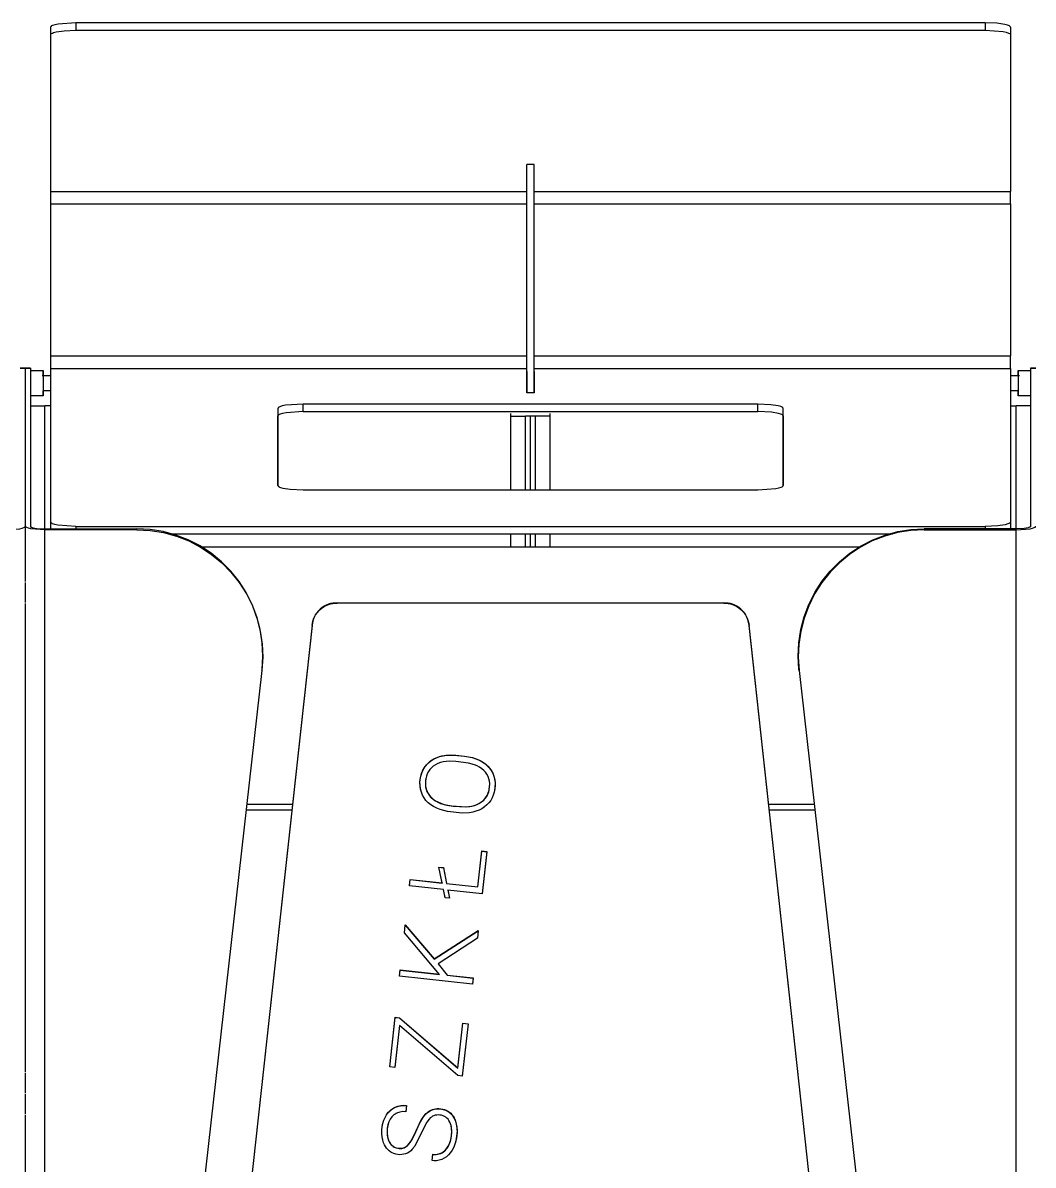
# Model space of a CAD drawing. Header units: millimetres. Extents: x 10782 to 23587, y 24555 to 29687.
# Drawn here: x 17562.8 to 17962.8, y 28098.5 to 28550.5 of the extents above; entities that cross this region are included whole.
import ezdxf

# ---------------------------------------------------------------- set-up
doc = ezdxf.new("R2010")
doc.units = ezdxf.units.MM
doc.header["$LTSCALE"] = 3
doc.layers.add('DomyÅ›lny', color=7, linetype='Continuous')

msp = doc.modelspace()

# ---------------------------------------------------------------- linework, layer by layer
at = {"layer": 'DomyÅ›lny'}
for p, q in [((17573.82, 28548.86), (17573.82, 28545.9)), ((17583.82, 28550.55), (17583.82, 28547.59)), ((17943.82, 28550.55), (17583.82, 28550.55)), ((17943.82, 28550.55), (17943.82, 28547.59)), ((17953.82, 28548.86), (17953.82, 28545.9)), ((17573.82, 28545.9), (17573.82, 28483.85)), ((17583.82, 28547.59), (17943.82, 28547.59)), ((17953.82, 28545.9), (17953.82, 28483.85)), ((17762.32, 28404.11), (17762.32, 28494.52)), ((17765.32, 28494.52), (17762.32, 28494.52)), ((17765.32, 28404.11), (17765.32, 28494.52)), ((17573.82, 28483.85), (17762.32, 28483.85)), ((17765.32, 28483.85), (17953.82, 28483.85)), ((17573.82, 28478.9), (17573.82, 28418.73)), ((17573.82, 28478.9), (17762.32, 28478.9)), ((17765.32, 28478.9), (17953.82, 28478.9)), ((17953.82, 28478.9), (17953.82, 28418.73)), ((17573.82, 28418.73), (17762.32, 28418.73)), ((17765.32, 28418.73), (17953.82, 28418.73)), ((17561.82, 28414), (17563.82, 28414)), ((17561.82, 28413.92), (17563.82, 28413.92)), ((17563.82, 28414), (17565.82, 28414)), ((17563.82, 28351.28), (17563.82, 28413.92)), ((17563.82, 28413.92), (17565.82, 28413.92)), ((17563.82, 28351.28), (17563.82, 28413.92)), ((17565.82, 28413.92), (17565.82, 28351.28)), ((17565.82, 28412.93), (17570.82, 28412.93)), ((17573.82, 28413.78), (17573.82, 28352.97)), ((17573.82, 28413.78), (17762.32, 28413.78)), ((17765.32, 28413.78), (17953.82, 28413.78)), ((17953.82, 28413.78), (17953.82, 28352.97)), ((17956.82, 28412.93), (17961.82, 28412.93)), ((17961.82, 28414), (17963.82, 28414)), ((17961.82, 28413.92), (17961.82, 28351.28)), ((17961.82, 28413.92), (17963.82, 28413.92)), ((17570.51, 28410.93), (17573.82, 28410.93)), ((17762.32, 28412.58), (17762.32, 28404.11)), ((17765.32, 28412.58), (17765.32, 28404.11)), ((17953.82, 28410.93), (17957.41, 28410.93)), ((17573.82, 28404.93), (17570.82, 28404.93)), ((17765.32, 28404.11), (17762.32, 28404.11)), ((17956.82, 28404.93), (17953.82, 28404.93)), ((17570.82, 28402.93), (17565.82, 28402.93)), ((17673.82, 28396.72), (17673.82, 28399.67)), ((17853.82, 28399.67), (17673.82, 28399.67)), ((17853.82, 28396.72), (17853.82, 28399.67)), ((17961.82, 28402.93), (17956.82, 28402.93)), ((17573.82, 28398.93), (17571.58, 28398.93)), ((17571.58, 28349.95), (17571.58, 28398.93)), ((17663.82, 28397.98), (17663.82, 28367.42)), ((17663.82, 28367.42), (17663.82, 28395.02)), ((17673.82, 28396.72), (17853.82, 28396.72)), ((17756.06, 28394.93), (17756.06, 28395.93)), ((17756.06, 28365.72), (17756.06, 28394.93)), ((17763.82, 28394.93), (17761.82, 28394.93)), ((17761.82, 28365.72), (17761.82, 28394.93)), ((17765.82, 28394.93), (17763.82, 28394.93)), ((17763.82, 28365.72), (17763.82, 28394.93)), ((17763.82, 28365.72), (17763.82, 28394.93)), ((17765.82, 28365.72), (17765.82, 28394.93)), ((17771.58, 28394.93), (17771.58, 28395.93)), ((17771.58, 28365.72), (17771.58, 28394.93)), ((17863.82, 28367.42), (17863.82, 28397.98)), ((17863.82, 28395.02), (17863.82, 28367.42)), ((17953.82, 28398.93), (17956.06, 28398.93)), ((17956.06, 28349.95), (17956.06, 28398.93)), ((17673.82, 28365.72), (17853.82, 28365.72)), ((17563.82, 28329.44), (17563.82, 28351.28)), ((17571.58, 28350.3), (17607.94, 28350.3)), ((17607.9, 28349.95), (17571.58, 28349.95)), ((17571.58, 27641.16), (17571.58, 28349.95)), ((17573.82, 28352.97), (17573.82, 28350.02)), ((17583.82, 28351.28), (17583.82, 28349.95)), ((17583.82, 28351.28), (17943.82, 28351.28)), ((17607.9, 28349.95), (17607.94, 28350.3)), ((17956.06, 28350.3), (17919.7, 28350.3)), ((17919.73, 28349.95), (17919.7, 28350.3)), ((17919.73, 28349.95), (17956.06, 28349.95)), ((17943.82, 28351.28), (17943.82, 28349.95)), ((17953.82, 28352.97), (17953.82, 28350.02)), ((17956.06, 27641.16), (17956.06, 28349.95)), ((17620.56, 28348.32), (17907.08, 28348.32)), ((17756.06, 28343.16), (17756.06, 28348.32)), ((17761.82, 28343.16), (17761.82, 28348.32)), ((17763.82, 28343.16), (17763.82, 28348.32)), ((17763.82, 28343.16), (17763.82, 28348.32)), ((17765.82, 28343.16), (17765.82, 28348.32)), ((17771.58, 28343.16), (17771.58, 28348.32)), ((17633.01, 28343.16), (17894.62, 28343.16)), ((17633.01, 28343.16), (17894.62, 28343.16)), ((17563.82, 28321.13), (17563.82, 28329.08)), ((17563.82, 28135.27), (17563.82, 28320.77)), ((17840.38, 28320.95), (17687.25, 28320.95)), ((17677.31, 28312.19), (17605.01, 27652.36)), ((17677.31, 28312.06), (17605.01, 27652.23)), ((17677.31, 28312.06), (17677.31, 28312.19)), ((17922.62, 27652.36), (17850.32, 28312.19)), ((17850.32, 28312.06), (17850.32, 28312.19)), ((17922.62, 27652.23), (17850.32, 28312.06)), ((17657.49, 28294.24), (17584.82, 27650.04)), ((17657.49, 28294.24), (17657.53, 28294.58)), ((17870.14, 28294.24), (17870.1, 28294.58)), ((17870.14, 28294.24), (17942.82, 27650.04)), ((17720.03, 28249.52), (17720.03, 28249.59)), ((17749.79, 28249.17), (17749.79, 28249.11)), ((17669.55, 28241.16), (17651.51, 28241.16)), ((17876.13, 28241.16), (17858.09, 28241.16)), ((17651.28, 28239.16), (17669.3, 28239.16)), ((17858.33, 28239.16), (17876.36, 28239.16)), ((17742.94, 28208.63), (17744.49, 28222.81)), ((17744.49, 28222.81), (17744.49, 28222.74)), ((17744.49, 28222.81), (17746.55, 28222.58)), ((17742.94, 28208.56), (17744.49, 28222.74)), ((17744.49, 28222.74), (17746.55, 28222.52)), ((17746.55, 28222.58), (17744.73, 28205.95)), ((17746.55, 28222.52), (17744.73, 28205.89)), ((17728.83, 28210.17), (17727.58, 28216.44)), ((17727.58, 28216.44), (17729.36, 28216.24)), ((17728.83, 28210.1), (17727.58, 28216.37)), ((17727.58, 28216.37), (17729.36, 28216.18)), ((17729.36, 28216.24), (17730.61, 28209.97)), ((17729.36, 28216.18), (17730.61, 28209.91)), ((17715.92, 28209.1), (17716.19, 28211.55)), ((17715.92, 28209.03), (17716.19, 28211.48)), ((17716.19, 28211.55), (17728.83, 28210.17)), ((17716.19, 28211.48), (17728.83, 28210.1)), ((17728.83, 28210.17), (17728.83, 28210.1)), ((17730.61, 28209.97), (17742.94, 28208.63)), ((17730.61, 28209.91), (17742.94, 28208.56)), ((17715.92, 28209.1), (17715.92, 28209.03)), ((17729.36, 28207.57), (17715.92, 28209.03)), ((17730, 28204.38), (17729.36, 28207.63)), ((17729.36, 28207.63), (17729.36, 28207.57)), ((17730, 28204.32), (17729.36, 28207.57)), ((17731.14, 28207.44), (17731.78, 28204.19)), ((17744.73, 28205.89), (17731.14, 28207.37)), ((17731.14, 28207.37), (17731.78, 28204.12)), ((17730, 28204.38), (17730, 28204.32)), ((17731.78, 28204.12), (17730, 28204.32)), ((17713.88, 28190.48), (17714.21, 28193.54)), ((17713.88, 28190.41), (17714.21, 28193.47)), ((17714.21, 28193.54), (17725.72, 28180.09)), ((17714.21, 28193.54), (17714.21, 28193.47)), ((17714.21, 28193.47), (17725.72, 28180.03)), ((17725.72, 28180.09), (17743.13, 28191.32)), ((17725.72, 28180.03), (17743.13, 28191.26)), ((17743.13, 28191.32), (17742.8, 28188.36)), ((17743.13, 28191.26), (17742.8, 28188.29)), ((17743.13, 28191.32), (17743.13, 28191.26)), ((17727.8, 28173.99), (17713.88, 28190.41)), ((17742.8, 28188.29), (17727.21, 28178.15)), ((17727.21, 28178.21), (17730.77, 28173.73)), ((17727.21, 28178.15), (17730.77, 28173.66)), ((17712, 28173.32), (17712.26, 28175.75)), ((17712, 28173.25), (17712.26, 28175.68)), ((17740.81, 28170.11), (17712, 28173.25)), ((17712.26, 28175.75), (17727.8, 28174.05)), ((17712.26, 28175.68), (17727.8, 28173.99)), ((17730.77, 28173.73), (17741.08, 28172.6)), ((17730.77, 28173.66), (17741.08, 28172.54)), ((17741.08, 28172.6), (17740.81, 28170.17)), ((17741.08, 28172.54), (17740.81, 28170.11)), ((17708.07, 28137.44), (17710.21, 28156.99)), ((17708.07, 28137.37), (17710.21, 28156.92)), ((17710.21, 28156.99), (17710.21, 28156.92)), ((17710.21, 28156.99), (17711.95, 28156.8)), ((17710.21, 28156.92), (17711.95, 28156.73)), ((17711.95, 28156.8), (17735.09, 28136.95)), ((17711.95, 28156.73), (17735.09, 28136.88)), ((17711.96, 28153.76), (17710.14, 28137.21)), ((17711.96, 28153.69), (17710.14, 28137.14)), ((17711.96, 28153.76), (17711.96, 28153.69)), ((17734.98, 28133.92), (17711.96, 28153.69)), ((17735.09, 28136.95), (17737.03, 28154.7)), ((17735.09, 28136.88), (17737.03, 28154.63)), ((17739.09, 28154.47), (17736.82, 28133.78)), ((17739.09, 28154.41), (17736.82, 28133.71)), ((17737.03, 28154.7), (17739.09, 28154.47)), ((17737.03, 28154.63), (17739.09, 28154.41)), ((17739.09, 28154.47), (17739.09, 28154.41)), ((17710.14, 28137.14), (17708.07, 28137.37)), ((17563.82, 28126.95), (17563.82, 28134.91)), ((17736.82, 28133.71), (17734.98, 28133.92)), ((17563.82, 28118.64), (17563.82, 28126.59)), ((17714.7, 28122.13), (17714.43, 28119.68)), ((17714.7, 28122.06), (17714.43, 28119.61)), ((17563.82, 27932.78), (17563.82, 28118.27)), ((17732.66, 28111.82), (17732.66, 28111.76)), ((17724.83, 28100.34), (17725.09, 28102.77)), ((17724.83, 28100.27), (17725.09, 28102.7)), ((17725.09, 28102.77), (17725.09, 28102.7))]:
    msp.add_line(p, q, dxfattribs=at)
for points in [[(17583.82, 28550.55, 0), (17576.75, 28550.05, 0), (17575.45, 28549.78, 0), (17574.52, 28549.48, 0), (17574.2, 28549.32, 0), (17574.08, 28549.24, 0), (17573.99, 28549.16, 0), (17573.91, 28549.09, 0), (17573.88, 28549.05, 0), (17573.86, 28549.01, 0), (17573.84, 28548.97, 0), (17573.83, 28548.93, 0), (17573.82, 28548.89, 0), (17573.82, 28548.86, 0)], [(17953.82, 28548.86, 0), (17953.82, 28548.89, 0), (17953.81, 28548.93, 0), (17953.8, 28548.97, 0), (17953.78, 28549.01, 0), (17953.75, 28549.05, 0), (17953.73, 28549.09, 0), (17953.65, 28549.16, 0), (17953.55, 28549.24, 0), (17953.43, 28549.32, 0), (17953.12, 28549.48, 0), (17952.7, 28549.63, 0), (17951.58, 28549.92, 0), (17948.41, 28550.36, 0), (17943.82, 28550.55, 0)], [(17573.82, 28545.9, 0), (17573.82, 28545.94, 0), (17573.83, 28545.97, 0), (17573.84, 28546.01, 0), (17573.86, 28546.05, 0), (17573.88, 28546.09, 0), (17573.91, 28546.13, 0), (17573.99, 28546.21, 0), (17574.08, 28546.29, 0), (17574.2, 28546.36, 0), (17574.52, 28546.52, 0), (17574.94, 28546.68, 0), (17576.05, 28546.97, 0), (17579.23, 28547.4, 0), (17583.82, 28547.59, 0)], [(17943.82, 28547.59, 0), (17950.89, 28547.1, 0), (17952.19, 28546.83, 0), (17953.12, 28546.52, 0), (17953.43, 28546.36, 0), (17953.55, 28546.29, 0), (17953.65, 28546.21, 0), (17953.73, 28546.13, 0), (17953.75, 28546.09, 0), (17953.78, 28546.05, 0), (17953.8, 28546.01, 0), (17953.81, 28545.97, 0), (17953.82, 28545.94, 0), (17953.82, 28545.9, 0)], [(17573.82, 28483.85, 0), (17573.82, 28483.64, 0), (17573.82, 28482.78, 0), (17573.82, 28478.9, 0)], [(17953.82, 28478.9, 0), (17953.82, 28483.85, 0)], [(17573.82, 28418.73, 0), (17573.82, 28413.78, 0)], [(17953.82, 28413.78, 0), (17953.82, 28413.99, 0), (17953.82, 28414.85, 0), (17953.82, 28418.73, 0)], [(17570.82, 28410.93, 0), (17570.82, 28412.73, 0), (17570.82, 28412.89, 0), (17570.82, 28412.92, 0), (17570.82, 28412.93, 0), (17570.82, 28412.93, 0), (17570.82, 28412.93, 0), (17570.82, 28412.93, 0), (17570.82, 28412.93, 0), (17570.82, 28412.93, 0), (17570.82, 28412.93, 0), (17570.82, 28412.93, 0), (17570.82, 28412.93, 0), (17570.82, 28412.93, 0), (17570.82, 28412.93, 0), (17570.82, 28412.93, 0), (17570.82, 28412.93, 0), (17570.82, 28412.93, 0), (17570.82, 28412.92, 0), (17570.82, 28412.91, 0), (17570.82, 28412.84, 0), (17570.82, 28412.55, 0), (17570.82, 28409.55, 0), (17570.82, 28405.73, 0), (17570.82, 28403.11, 0), (17570.82, 28402.97, 0), (17570.82, 28402.94, 0), (17570.82, 28402.93, 0), (17570.82, 28402.93, 0), (17570.82, 28402.93, 0), (17570.82, 28402.93, 0), (17570.82, 28402.93, 0), (17570.82, 28402.93, 0), (17570.82, 28402.93, 0), (17570.82, 28402.93, 0), (17570.82, 28402.93, 0), (17570.82, 28402.93, 0), (17570.82, 28402.93, 0), (17570.82, 28402.93, 0), (17570.82, 28402.93, 0), (17570.82, 28402.93, 0), (17570.82, 28402.95, 0), (17570.82, 28403.02, 0), (17570.82, 28403.31, 0), (17570.82, 28404.93, 0)], [(17956.82, 28410.93, 0), (17956.82, 28412.73, 0), (17956.82, 28412.89, 0), (17956.82, 28412.92, 0), (17956.82, 28412.93, 0), (17956.82, 28412.93, 0), (17956.82, 28412.93, 0), (17956.82, 28412.93, 0), (17956.82, 28412.93, 0), (17956.82, 28412.93, 0), (17956.82, 28412.93, 0), (17956.82, 28412.93, 0), (17956.82, 28412.93, 0), (17956.82, 28412.93, 0), (17956.82, 28412.93, 0), (17956.82, 28412.93, 0), (17956.82, 28412.93, 0), (17956.82, 28412.93, 0), (17956.82, 28412.92, 0), (17956.82, 28412.91, 0), (17956.82, 28412.84, 0), (17956.82, 28412.55, 0), (17956.82, 28409.55, 0), (17956.82, 28405.73, 0), (17956.82, 28403.11, 0), (17956.82, 28402.97, 0), (17956.82, 28402.94, 0), (17956.82, 28402.93, 0), (17956.82, 28402.93, 0), (17956.82, 28402.93, 0), (17956.82, 28402.93, 0), (17956.82, 28402.93, 0), (17956.82, 28402.93, 0), (17956.82, 28402.93, 0), (17956.82, 28402.93, 0), (17956.82, 28402.93, 0), (17956.82, 28402.93, 0), (17956.82, 28402.93, 0), (17956.82, 28402.93, 0), (17956.82, 28402.93, 0), (17956.82, 28402.93, 0), (17956.82, 28402.95, 0), (17956.82, 28403.02, 0), (17956.82, 28403.31, 0), (17956.82, 28404.93, 0)], [(17956.82, 28410.93, 0), (17956.82, 28410.93, 0), (17956.82, 28410.93, 0), (17956.82, 28410.93, 0), (17956.82, 28410.93, 0), (17956.82, 28410.93, 0), (17956.82, 28410.93, 0), (17956.82, 28410.93, 0), (17956.82, 28410.93, 0), (17956.82, 28410.93, 0), (17956.82, 28410.93, 0), (17956.82, 28410.92, 0), (17956.82, 28410.91, 0), (17956.82, 28410.84, 0), (17956.82, 28410.56, 0), (17956.82, 28404.93, 0)], [(17673.82, 28399.67, 0), (17666.75, 28399.18, 0), (17665.5, 28398.92, 0), (17664.58, 28398.63, 0), (17664.25, 28398.47, 0), (17664.12, 28398.39, 0), (17664.01, 28398.31, 0), (17663.93, 28398.23, 0), (17663.89, 28398.18, 0), (17663.87, 28398.14, 0), (17663.85, 28398.1, 0), (17663.83, 28398.06, 0), (17663.82, 28398.02, 0), (17663.82, 28397.98, 0)], [(17863.82, 28397.98, 0), (17863.82, 28398.02, 0), (17863.81, 28398.06, 0), (17863.79, 28398.1, 0), (17863.77, 28398.14, 0), (17863.74, 28398.18, 0), (17863.71, 28398.23, 0), (17863.63, 28398.31, 0), (17863.52, 28398.39, 0), (17863.23, 28398.55, 0), (17862.86, 28398.7, 0), (17861.85, 28398.99, 0), (17858.96, 28399.43, 0), (17853.82, 28399.67, 0)], [(17565.82, 28398.93, 0), (17565.82, 28398.93, 0), (17565.82, 28398.93, 0), (17565.82, 28398.93, 0), (17565.82, 28398.93, 0), (17565.82, 28398.93, 0), (17565.82, 28398.93, 0), (17565.82, 28398.93, 0), (17565.82, 28398.93, 0), (17565.82, 28398.93, 0), (17565.82, 28398.93, 0), (17565.83, 28398.93, 0), (17565.87, 28398.93, 0), (17566.01, 28398.93, 0), (17567.48, 28398.93, 0), (17571.58, 28398.93, 0)], [(17673.82, 28396.72, 0), (17667.02, 28396.27, 0), (17665.68, 28396.01, 0), (17664.67, 28395.7, 0), (17664.3, 28395.54, 0), (17664.16, 28395.46, 0), (17664.04, 28395.37, 0), (17663.94, 28395.29, 0), (17663.9, 28395.24, 0), (17663.87, 28395.2, 0), (17663.85, 28395.15, 0), (17663.83, 28395.11, 0), (17663.82, 28395.06, 0), (17663.82, 28395.02, 0)], [(17756.06, 28394.93, 0), (17761.82, 28394.93, 0)], [(17771.58, 28394.93, 0), (17765.82, 28394.93, 0)], [(17863.82, 28395.02, 0), (17863.82, 28395.06, 0), (17863.81, 28395.1, 0), (17863.79, 28395.14, 0), (17863.77, 28395.18, 0), (17863.75, 28395.22, 0), (17863.72, 28395.26, 0), (17863.65, 28395.33, 0), (17863.55, 28395.41, 0), (17863.29, 28395.57, 0), (17862.94, 28395.71, 0), (17862.01, 28395.99, 0), (17859.25, 28396.45, 0), (17853.82, 28396.72, 0)], [(17961.82, 28398.93, 0), (17961.82, 28398.93, 0), (17961.82, 28398.93, 0), (17961.82, 28398.93, 0), (17961.82, 28398.93, 0), (17961.82, 28398.93, 0), (17961.82, 28398.93, 0), (17961.82, 28398.93, 0), (17961.82, 28398.93, 0), (17961.82, 28398.93, 0), (17961.82, 28398.93, 0), (17961.81, 28398.93, 0), (17961.77, 28398.93, 0), (17961.63, 28398.93, 0), (17960.16, 28398.93, 0), (17956.06, 28398.93, 0)], [(17663.82, 28367.42, 0), (17663.82, 28367.38, 0), (17663.83, 28367.33, 0), (17663.85, 28367.29, 0), (17663.87, 28367.25, 0), (17663.89, 28367.21, 0), (17663.93, 28367.17, 0), (17664.01, 28367.09, 0), (17664.12, 28367.01, 0), (17664.4, 28366.85, 0), (17664.78, 28366.69, 0), (17665.79, 28366.41, 0), (17668.68, 28365.96, 0), (17673.82, 28365.72, 0)], [(17853.82, 28365.72, 0), (17860.89, 28366.22, 0), (17862.13, 28366.47, 0), (17863.06, 28366.77, 0), (17863.39, 28366.92, 0), (17863.52, 28367.01, 0), (17863.63, 28367.09, 0), (17863.71, 28367.17, 0), (17863.74, 28367.21, 0), (17863.77, 28367.25, 0), (17863.79, 28367.29, 0), (17863.81, 28367.33, 0), (17863.82, 28367.38, 0), (17863.82, 28367.42, 0)], [(17556.06, 28349.95, 0), (17561.62, 28350.35, 0), (17562.56, 28350.56, 0), (17563.25, 28350.78, 0), (17563.5, 28350.9, 0), (17563.6, 28350.96, 0), (17563.68, 28351.02, 0), (17563.74, 28351.08, 0), (17563.76, 28351.12, 0), (17563.78, 28351.15, 0), (17563.8, 28351.18, 0), (17563.81, 28351.21, 0), (17563.82, 28351.24, 0), (17563.82, 28351.28, 0)], [(17571.58, 28349.95, 0), (17566.02, 28350.35, 0), (17565.07, 28350.56, 0), (17564.38, 28350.78, 0), (17564.14, 28350.9, 0), (17564.04, 28350.96, 0), (17563.96, 28351.02, 0), (17563.9, 28351.08, 0), (17563.88, 28351.12, 0), (17563.86, 28351.15, 0), (17563.84, 28351.18, 0), (17563.83, 28351.21, 0), (17563.82, 28351.24, 0), (17563.82, 28351.28, 0)], [(17565.82, 28351.28, 0), (17565.82, 28351.25, 0), (17565.83, 28351.23, 0), (17565.84, 28351.2, 0), (17565.85, 28351.18, 0), (17565.87, 28351.15, 0), (17565.91, 28351.1, 0), (17565.97, 28351.05, 0), (17566.04, 28351.01, 0), (17566.23, 28350.91, 0), (17566.76, 28350.74, 0), (17568.33, 28350.47, 0), (17571.58, 28350.3, 0)], [(17583.82, 28351.28, 0), (17576.66, 28351.79, 0), (17575.45, 28352.05, 0), (17574.55, 28352.34, 0), (17574.24, 28352.49, 0), (17574.11, 28352.57, 0), (17574.01, 28352.65, 0), (17573.93, 28352.73, 0), (17573.89, 28352.77, 0), (17573.87, 28352.81, 0), (17573.85, 28352.85, 0), (17573.83, 28352.89, 0), (17573.82, 28352.93, 0), (17573.82, 28352.97, 0)], [(17607.9, 28349.95, 0), (17613.24, 28349.66, 0), (17618.49, 28348.82, 0), (17623.61, 28347.41, 0), (17628.51, 28345.5, 0), (17633.17, 28343.07, 0), (17637.51, 28340.2, 0), (17641.54, 28336.89, 0), (17645.19, 28333.18, 0), (17648.48, 28329.05, 0), (17651.33, 28324.57, 0), (17653.68, 28319.84, 0), (17655.52, 28314.9, 0), (17656.82, 28309.83, 0), (17657.58, 28304.67, 0), (17657.81, 28299.47, 0), (17657.49, 28294.24, 0)], [(17657.53, 28294.58, 0), (17657.85, 28299.9, 0), (17657.6, 28305.2, 0), (17656.8, 28310.44, 0), (17655.47, 28315.52, 0), (17653.61, 28320.42, 0), (17651.28, 28325.08, 0), (17648.47, 28329.46, 0), (17645.22, 28333.53, 0), (17641.51, 28337.29, 0), (17637.4, 28340.65, 0), (17632.97, 28343.55, 0), (17628.28, 28345.96, 0), (17623.38, 28347.84, 0), (17618.34, 28349.2, 0), (17613.19, 28350.02, 0), (17607.94, 28350.3, 0)], [(17870.1, 28294.58, 0), (17869.79, 28299.9, 0), (17870.03, 28305.2, 0), (17870.84, 28310.44, 0), (17872.17, 28315.52, 0), (17874.02, 28320.42, 0), (17876.36, 28325.08, 0), (17879.17, 28329.46, 0), (17882.42, 28333.53, 0), (17886.13, 28337.29, 0), (17890.24, 28340.65, 0), (17894.67, 28343.55, 0), (17899.36, 28345.96, 0), (17904.25, 28347.84, 0), (17909.3, 28349.2, 0), (17914.45, 28350.02, 0), (17919.7, 28350.3, 0)], [(17919.73, 28349.95, 0), (17914.39, 28349.66, 0), (17909.15, 28348.82, 0), (17904.03, 28347.41, 0), (17899.13, 28345.5, 0), (17894.47, 28343.07, 0), (17890.12, 28340.2, 0), (17886.1, 28336.89, 0), (17882.45, 28333.18, 0), (17879.15, 28329.05, 0), (17876.31, 28324.57, 0), (17873.95, 28319.84, 0), (17872.12, 28314.9, 0), (17870.82, 28309.83, 0), (17870.05, 28304.67, 0), (17869.83, 28299.47, 0), (17870.14, 28294.24, 0)], [(17953.82, 28352.97, 0), (17953.81, 28352.93, 0), (17953.8, 28352.89, 0), (17953.79, 28352.85, 0), (17953.77, 28352.8, 0), (17953.74, 28352.76, 0), (17953.7, 28352.72, 0), (17953.61, 28352.63, 0), (17953.5, 28352.55, 0), (17953.2, 28352.39, 0), (17952.81, 28352.23, 0), (17951.78, 28351.95, 0), (17948.88, 28351.51, 0), (17943.82, 28351.28, 0)], [(17961.82, 28351.28, 0), (17961.82, 28351.25, 0), (17961.81, 28351.23, 0), (17961.8, 28351.2, 0), (17961.79, 28351.18, 0), (17961.77, 28351.15, 0), (17961.72, 28351.1, 0), (17961.67, 28351.05, 0), (17961.6, 28351.01, 0), (17961.41, 28350.91, 0), (17960.88, 28350.74, 0), (17959.31, 28350.47, 0), (17956.06, 28350.3, 0)], [(17956.06, 28349.95, 0), (17961.62, 28350.35, 0), (17962.56, 28350.56, 0), (17963.25, 28350.78, 0), (17963.5, 28350.9, 0), (17963.6, 28350.96, 0), (17963.68, 28351.02, 0), (17963.74, 28351.08, 0), (17963.76, 28351.12, 0), (17963.78, 28351.15, 0), (17963.8, 28351.18, 0), (17963.81, 28351.21, 0), (17963.82, 28351.24, 0), (17963.82, 28351.28, 0)], [(17687.25, 28321.08, 0), (17685.54, 28320.93, 0), (17684.67, 28320.74, 0), (17683.8, 28320.47, 0), (17682.94, 28320.11, 0), (17682.11, 28319.66, 0), (17681.32, 28319.13, 0), (17680.58, 28318.53, 0), (17679.9, 28317.86, 0), (17679.29, 28317.13, 0), (17678.75, 28316.36, 0), (17678.3, 28315.55, 0), (17677.93, 28314.71, 0), (17677.65, 28313.87, 0), (17677.44, 28313.02, 0), (17677.31, 28312.19, 0)], [(17677.31, 28312.06, 0), (17677.65, 28313.74, 0), (17677.93, 28314.58, 0), (17678.3, 28315.42, 0), (17678.75, 28316.23, 0), (17679.29, 28317.01, 0), (17679.9, 28317.73, 0), (17680.58, 28318.4, 0), (17681.32, 28319, 0), (17682.11, 28319.53, 0), (17682.94, 28319.98, 0), (17683.8, 28320.34, 0), (17684.67, 28320.61, 0), (17685.54, 28320.8, 0), (17687.25, 28320.95, 0)], [(17850.32, 28312.19, 0), (17849.99, 28313.87, 0), (17849.7, 28314.71, 0), (17849.33, 28315.55, 0), (17848.88, 28316.36, 0), (17848.35, 28317.13, 0), (17847.74, 28317.86, 0), (17847.06, 28318.53, 0), (17846.32, 28319.13, 0), (17845.52, 28319.66, 0), (17844.69, 28320.11, 0), (17843.84, 28320.47, 0), (17842.97, 28320.74, 0), (17842.09, 28320.93, 0), (17840.38, 28321.08, 0)], [(17840.38, 28320.95, 0), (17842.09, 28320.8, 0), (17842.97, 28320.61, 0), (17843.84, 28320.34, 0), (17844.69, 28319.98, 0), (17845.52, 28319.53, 0), (17846.32, 28319, 0), (17847.06, 28318.4, 0), (17847.74, 28317.73, 0), (17848.35, 28317.01, 0), (17848.88, 28316.23, 0), (17849.33, 28315.42, 0), (17849.7, 28314.58, 0), (17849.99, 28313.74, 0), (17850.19, 28312.89, 0), (17850.32, 28312.06, 0)], [(17720.33, 28247.03, 0), (17720.07, 28248.6, 0), (17720.05, 28250.25, 0), (17720.25, 28251.94, 0), (17720.66, 28253.52, 0), (17721.27, 28254.97, 0), (17722.09, 28256.3, 0), (17723.1, 28257.48, 0), (17724.27, 28258.49, 0), (17725.6, 28259.33, 0), (17727.1, 28259.99, 0), (17728.73, 28260.47, 0), (17730.47, 28260.76, 0), (17732.32, 28260.86, 0), (17734.27, 28260.77, 0), (17737.7, 28260.4, 0)], [(17737.7, 28260.4, 0), (17740.85, 28259.8, 0), (17742.28, 28259.34, 0), (17743.6, 28258.77, 0), (17744.83, 28258.08, 0), (17745.93, 28257.29, 0), (17746.9, 28256.42, 0), (17747.74, 28255.45, 0), (17748.44, 28254.4, 0), (17749, 28253.25, 0), (17749.41, 28252.05, 0), (17749.68, 28250.8, 0), (17749.79, 28249.49, 0), (17749.75, 28248.12, 0), (17749.57, 28246.77, 0), (17749.26, 28245.52, 0)], [(17722.47, 28252.04, 0), (17722.25, 28250.81, 0), (17722.18, 28249.59, 0), (17722.26, 28248.42, 0), (17722.5, 28247.33, 0), (17722.89, 28246.29, 0), (17723.43, 28245.32, 0), (17724.13, 28244.42, 0), (17724.98, 28243.58, 0), (17725.95, 28242.84, 0), (17727.06, 28242.21, 0), (17728.29, 28241.68, 0), (17729.65, 28241.25, 0), (17732.69, 28240.72, 0), (17738.36, 28240.31, 0), (17739.75, 28240.44, 0), (17741.05, 28240.69, 0), (17742.26, 28241.08, 0), (17743.37, 28241.59, 0), (17744.39, 28242.23, 0), (17745.27, 28242.97, 0), (17746.02, 28243.81, 0), (17746.63, 28244.75, 0), (17747.09, 28245.79, 0), (17747.42, 28246.94, 0), (17747.61, 28248.18, 0), (17747.66, 28249.42, 0), (17747.55, 28250.59, 0), (17747.28, 28251.69, 0)], [(17705.28, 28108.49, 0), (17705.04, 28109.69, 0), (17704.92, 28110.96, 0), (17704.94, 28112.3, 0), (17705.07, 28113.7, 0), (17705.33, 28115.01, 0), (17705.71, 28116.24, 0), (17706.22, 28117.39, 0), (17706.84, 28118.45, 0), (17707.57, 28119.39, 0), (17708.38, 28120.2, 0), (17709.28, 28120.87, 0), (17710.28, 28121.42, 0), (17711.33, 28121.83, 0), (17712.41, 28122.08, 0), (17713.54, 28122.18, 0), (17714.7, 28122.13, 0)], [(17727.97, 28118.31, 0), (17727.32, 28118.35, 0), (17726.7, 28118.32, 0), (17726.11, 28118.22, 0), (17725.56, 28118.05, 0), (17725.04, 28117.82, 0), (17724.55, 28117.51, 0), (17724.09, 28117.14, 0), (17723.65, 28116.68, 0), (17722.75, 28115.45, 0), (17721.82, 28113.79, 0), (17717.99, 28105.96, 0), (17716.99, 28104.75, 0), (17716.37, 28104.17, 0), (17715.72, 28103.68, 0), (17715.05, 28103.28, 0), (17714.34, 28102.98, 0), (17713.6, 28102.77, 0), (17712.83, 28102.65, 0), (17712.04, 28102.62, 0), (17711.23, 28102.68, 0), (17710.47, 28102.82, 0), (17709.75, 28103.03, 0), (17709.08, 28103.31, 0), (17708.45, 28103.67, 0), (17707.87, 28104.11, 0), (17707.33, 28104.61, 0), (17706.83, 28105.19, 0), (17706.38, 28105.85, 0), (17705.98, 28106.57, 0), (17705.64, 28107.32, 0), (17705.16, 28108.94, 0), (17704.93, 28110.7, 0), (17704.96, 28112.61, 0), (17705.24, 28114.54, 0), (17705.76, 28116.29, 0), (17706.52, 28117.87, 0), (17706.99, 28118.6, 0), (17707.51, 28119.26, 0), (17708.07, 28119.85, 0), (17708.68, 28120.38, 0), (17709.33, 28120.84, 0), (17710.03, 28121.24, 0), (17710.76, 28121.56, 0), (17711.51, 28121.82, 0), (17712.28, 28121.99, 0), (17713.07, 28122.09, 0), (17713.87, 28122.11, 0), (17714.7, 28122.06, 0)], [(17714.43, 28119.61, 0), (17713.25, 28119.65, 0), (17712.14, 28119.51, 0), (17711.62, 28119.37, 0), (17711.12, 28119.18, 0), (17710.64, 28118.95, 0), (17710.18, 28118.67, 0), (17709.74, 28118.34, 0), (17708.93, 28117.57, 0), (17708.26, 28116.65, 0), (17707.74, 28115.6, 0), (17707.35, 28114.41, 0), (17707.11, 28113.08, 0), (17707.01, 28111.63, 0), (17707.08, 28110.28, 0), (17707.32, 28109.05, 0), (17707.5, 28108.49, 0), (17707.73, 28107.96, 0), (17708, 28107.46, 0), (17708.31, 28107, 0), (17708.65, 28106.58, 0), (17709.01, 28106.22, 0), (17709.41, 28105.91, 0), (17709.84, 28105.65, 0), (17710.29, 28105.44, 0), (17710.78, 28105.27, 0), (17711.29, 28105.16, 0), (17711.82, 28105.09, 0), (17712.34, 28105.08, 0), (17712.84, 28105.13, 0), (17713.32, 28105.22, 0), (17713.78, 28105.38, 0), (17714.22, 28105.58, 0), (17714.64, 28105.84, 0), (17715.05, 28106.16, 0), (17715.44, 28106.52, 0), (17716.19, 28107.44, 0), (17716.94, 28108.61, 0), (17718.4, 28111.7, 0), (17719.81, 28114.92, 0), (17721.15, 28117.26, 0), (17721.82, 28118.14, 0), (17722.53, 28118.88, 0), (17723.27, 28119.51, 0), (17724.06, 28120.02, 0), (17724.89, 28120.4, 0), (17725.77, 28120.66, 0), (17726.7, 28120.8, 0), (17727.69, 28120.81, 0), (17728.76, 28120.69, 0), (17729.8, 28120.42, 0), (17730.75, 28120.01, 0), (17731.61, 28119.46, 0), (17732.37, 28118.77, 0), (17733.05, 28117.93, 0), (17733.63, 28116.96, 0), (17734.09, 28115.9, 0), (17734.43, 28114.76, 0), (17734.65, 28113.53, 0), (17734.73, 28112.22, 0), (17734.7, 28110.83, 0), (17734.28, 28108.07, 0), (17733.91, 28106.79, 0), (17733.43, 28105.59, 0), (17732.84, 28104.45, 0), (17732.15, 28103.42, 0), (17731.39, 28102.53, 0), (17730.55, 28101.79, 0), (17729.63, 28101.19, 0), (17728.64, 28100.73, 0), (17727.61, 28100.41, 0), (17726.53, 28100.25, 0), (17725.69, 28100.22, 0), (17724.83, 28100.27, 0)], [(17707.41, 28114.7, 0), (17707.07, 28112.83, 0), (17707.03, 28110.84, 0), (17707.13, 28109.94, 0), (17707.32, 28109.1, 0), (17707.6, 28108.32, 0), (17707.95, 28107.6, 0), (17708.39, 28106.96, 0), (17708.87, 28106.42, 0), (17709.42, 28105.97, 0), (17710.03, 28105.62, 0), (17710.69, 28105.36, 0), (17711.41, 28105.2, 0), (17712.15, 28105.14, 0), (17712.85, 28105.19, 0), (17713.51, 28105.35, 0), (17714.14, 28105.6, 0), (17714.73, 28105.97, 0), (17715.29, 28106.44, 0), (17715.82, 28107.02, 0), (17716.35, 28107.72, 0), (17717.39, 28109.5, 0), (17718.4, 28111.77, 0), (17720.35, 28116.03, 0), (17721.28, 28117.51, 0), (17722.24, 28118.66, 0), (17723.27, 28119.58, 0), (17723.82, 28119.94, 0), (17724.38, 28120.25, 0), (17724.97, 28120.5, 0), (17725.58, 28120.69, 0), (17726.22, 28120.81, 0), (17726.89, 28120.87, 0), (17727.58, 28120.88, 0), (17728.31, 28120.82, 0), (17729.07, 28120.69, 0), (17729.79, 28120.49, 0), (17730.47, 28120.22, 0), (17731.09, 28119.88, 0), (17731.68, 28119.47, 0), (17732.22, 28118.99, 0), (17732.72, 28118.44, 0), (17733.17, 28117.83, 0), (17733.57, 28117.14, 0), (17733.92, 28116.42, 0), (17734.43, 28114.84, 0), (17734.69, 28113.11, 0), (17734.72, 28111.21, 0), (17734.51, 28109.23, 0), (17734.08, 28107.39, 0)], [(17725.09, 28102.7, 0), (17725.79, 28102.66, 0), (17726.46, 28102.68, 0), (17727.1, 28102.76, 0), (17727.71, 28102.92, 0), (17728.29, 28103.13, 0), (17728.85, 28103.41, 0), (17729.37, 28103.76, 0), (17729.87, 28104.17, 0), (17730.34, 28104.65, 0), (17730.77, 28105.18, 0), (17731.15, 28105.75, 0), (17731.79, 28107.03, 0), (17732.26, 28108.5, 0), (17732.56, 28110.15, 0), (17732.66, 28111.88, 0), (17732.52, 28113.45, 0), (17732.36, 28114.18, 0), (17732.15, 28114.86, 0), (17731.87, 28115.5, 0), (17731.54, 28116.09, 0), (17731.16, 28116.62, 0), (17730.73, 28117.08, 0), (17730.27, 28117.46, 0), (17729.76, 28117.78, 0), (17729.2, 28118.03, 0), (17728.61, 28118.21, 0), (17727.97, 28118.31, 0)], [(17725.09, 28102.77, 0), (17726.07, 28102.72, 0), (17726.99, 28102.81, 0), (17727.85, 28103.03, 0), (17728.66, 28103.38, 0), (17729.41, 28103.86, 0), (17730.11, 28104.47, 0), (17730.73, 28105.19, 0), (17731.27, 28106.01, 0), (17731.72, 28106.92, 0), (17732.09, 28107.92, 0), (17732.36, 28109.01, 0), (17732.65, 28111.44, 0), (17732.57, 28113.16, 0), (17732.43, 28113.95, 0), (17732.23, 28114.69, 0)]]:
    msp.add_polyline3d(points, dxfattribs=at)
for points in [[(17737.7, 28260.33, 0), (17740.75, 28259.77, 0), (17742.14, 28259.33, 0), (17743.43, 28258.78, 0), (17744.64, 28258.13, 0), (17745.73, 28257.39, 0), (17746.69, 28256.57, 0), (17747.53, 28255.65, 0), (17748.24, 28254.66, 0), (17748.83, 28253.58, 0), (17749.28, 28252.43, 0), (17749.59, 28251.24, 0), (17749.76, 28249.99, 0), (17749.78, 28248.7, 0), (17749.67, 28247.37, 0), (17749.44, 28246.11, 0), (17749.09, 28244.93, 0), (17748.62, 28243.83, 0), (17748.04, 28242.81, 0), (17747.34, 28241.88, 0), (17746.52, 28241.02, 0), (17745.59, 28240.24, 0), (17744.55, 28239.55, 0), (17743.43, 28238.97, 0), (17742.23, 28238.51, 0), (17740.97, 28238.16, 0), (17739.62, 28237.93, 0), (17736.71, 28237.81, 0), (17730.89, 28238.43, 0), (17727.98, 28239.18, 0), (17726.66, 28239.71, 0), (17725.42, 28240.36, 0), (17724.3, 28241.1, 0), (17723.3, 28241.92, 0), (17722.42, 28242.84, 0), (17721.68, 28243.83, 0), (17721.07, 28244.91, 0), (17720.59, 28246.06, 0), (17720.26, 28247.25, 0), (17720.07, 28248.49, 0), (17720.03, 28249.79, 0), (17720.13, 28251.13, 0), (17720.37, 28252.44, 0), (17720.73, 28253.66, 0), (17721.22, 28254.81, 0), (17721.84, 28255.88, 0), (17722.58, 28256.86, 0), (17723.43, 28257.74, 0), (17724.38, 28258.51, 0), (17725.44, 28259.18, 0), (17726.59, 28259.73, 0), (17727.84, 28260.18, 0), (17729.17, 28260.5, 0), (17730.56, 28260.71, 0), (17733.53, 28260.76, 0)], [(17734.31, 28258.24, 0), (17731.61, 28258.36, 0), (17729.22, 28258.09, 0), (17728.13, 28257.81, 0), (17727.12, 28257.43, 0), (17726.18, 28256.96, 0), (17725.33, 28256.39, 0), (17724.57, 28255.75, 0), (17723.92, 28255.03, 0), (17723.37, 28254.23, 0), (17722.93, 28253.35, 0), (17722.58, 28252.4, 0), (17722.34, 28251.37, 0), (17722.21, 28250.29, 0), (17722.19, 28249.24, 0), (17722.28, 28248.24, 0), (17722.49, 28247.29, 0), (17722.82, 28246.38, 0), (17723.26, 28245.53, 0), (17723.82, 28244.72, 0), (17724.5, 28243.96, 0), (17725.28, 28243.26, 0), (17726.16, 28242.65, 0), (17727.13, 28242.11, 0), (17728.2, 28241.65, 0), (17730.63, 28240.96, 0), (17733.24, 28240.59, 0), (17738.2, 28240.24, 0), (17740.58, 28240.52, 0), (17741.66, 28240.8, 0), (17742.68, 28241.19, 0), (17743.62, 28241.67, 0), (17744.49, 28242.24, 0), (17745.25, 28242.89, 0), (17745.91, 28243.61, 0), (17746.47, 28244.41, 0), (17746.91, 28245.28, 0), (17747.26, 28246.23, 0), (17747.5, 28247.26, 0), (17747.63, 28248.35, 0), (17747.66, 28249.43, 0), (17747.56, 28250.45, 0), (17747.35, 28251.41, 0), (17747.02, 28252.32, 0), (17746.57, 28253.17, 0), (17746.01, 28253.97, 0), (17745.34, 28254.71, 0), (17744.55, 28255.38, 0), (17743.67, 28255.99, 0), (17742.7, 28256.51, 0), (17741.63, 28256.96, 0), (17739.21, 28257.63, 0)]]:
    msp.add_polyline3d(points, close=True, dxfattribs=at)

doc.saveas('drawing.dxf')
